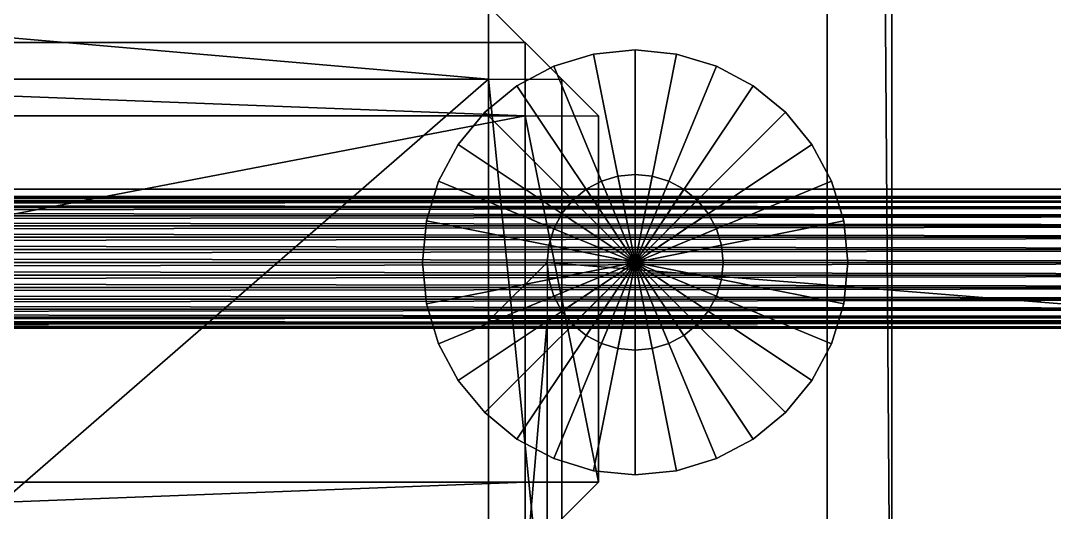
# Model space of a CAD drawing. Header units: millimetres. Extents: x -18 to 4450, y -985 to 970.
# Drawn here: x 3121.2 to 3262.2, y -554.1 to -487 of the extents above; entities that cross this region are included whole.
import ezdxf

# ---------------------------------------------------------------- set-up
doc = ezdxf.new("R2010")
doc.units = ezdxf.units.MM
for name, color, linetype in [('as_fitted_routes__j40_rt_014_rear_body_tail_fuel_sender_loom_rear_body_tail_fuel_sender_loom', 1, 'CONTINUOUS'), ('body__floor_pan', 40, 'CONTINUOUS'), ('body__left_rear_inner_wheel_tub', 40, 'CONTINUOUS'), ('body__rear_load_floor', 40, 'CONTINUOUS'), ('chassis__cab_body_mount_stand_7', 251, 'CONTINUOUS'), ('chassis__left_body_mount_outrigger_5', 251, 'CONTINUOUS'), ('hard_top__white_hardtop_crowned_roof_skin', 7, 'CONTINUOUS'), ('hard_top__white_hardtop_roof', 7, 'CONTINUOUS'), ('interior__rear_floor_mat', 250, 'CONTINUOUS'), ('running_gear__left_rear_shock_piston_rod', 9, 'CONTINUOUS'), ('running_gear__left_rear_upper_shock_mount', 251, 'CONTINUOUS'), ('running_gear__rear_left_shock_body', 9, 'CONTINUOUS')]:
    doc.layers.add(name, color=color, linetype=linetype)

msp = doc.modelspace()

# ---------------------------------------------------------------- linework, layer by layer
at = {"layer": 'as_fitted_routes__j40_rt_014_rear_body_tail_fuel_sender_loom_rear_body_tail_fuel_sender_loom'}
for points in [[(2255.000114, -510.999978, 699.999988), (3414.999962, -510.999978, 699.999988), (3414.999962, -511.17295, 701.755822)], [(2255.000114, -510.999978, 699.999988), (3414.999962, -511.17295, 701.755822), (2255.000114, -511.17295, 701.755822)], [(2255.000114, -511.17295, 698.244214), (3414.999962, -511.17295, 698.244214), (3414.999962, -510.999978, 699.999988)], [(2255.000114, -511.17295, 698.244214), (3414.999962, -510.999978, 699.999988), (2255.000114, -510.999978, 699.999988)], [(2255.000114, -511.17295, 701.755822), (3414.999962, -511.17295, 701.755822), (3414.999962, -511.685073, 703.444123)], [(2255.000114, -511.17295, 701.755822), (3414.999962, -511.685073, 703.444123), (2255.000114, -511.685073, 703.444123)], [(2255.000114, -511.685073, 696.555853), (3414.999962, -511.685073, 696.555853), (3414.999962, -511.17295, 698.244214)], [(2255.000114, -511.685073, 696.555853), (3414.999962, -511.17295, 698.244214), (2255.000114, -511.17295, 698.244214)], [(2255.000114, -511.685073, 703.444123), (3414.999962, -511.685073, 703.444123), (3414.999962, -512.516797, 705.000103)], [(2255.000114, -511.685073, 703.444123), (3414.999962, -512.516797, 705.000103), (2255.000114, -512.516797, 705.000103)], [(2255.000114, -512.516797, 694.999874), (3414.999962, -512.516797, 694.999874), (3414.999962, -511.685073, 696.555853)], [(2255.000114, -512.516797, 694.999874), (3414.999962, -511.685073, 696.555853), (2255.000114, -511.685073, 696.555853)], [(2255.000114, -512.516797, 705.000103), (3414.999962, -512.516797, 705.000103), (3414.999962, -513.636053, 706.363976)], [(2255.000114, -512.516797, 705.000103), (3414.999962, -513.636053, 706.363976), (2255.000114, -513.636053, 706.363976)], [(2255.000114, -513.636053, 693.63606), (3414.999962, -513.636053, 693.63606), (3414.999962, -512.516797, 694.999874)], [(2255.000114, -513.636053, 693.63606), (3414.999962, -512.516797, 694.999874), (2255.000114, -512.516797, 694.999874)], [(2255.000114, -513.636053, 706.363976), (3414.999962, -513.636053, 706.363976), (3414.999962, -514.999866, 707.483232)], [(2255.000114, -513.636053, 706.363976), (3414.999962, -514.999866, 707.483232), (2255.000114, -514.999866, 707.483232)], [(2255.000114, -514.999866, 692.516744), (3414.999962, -514.999866, 692.516744), (3414.999962, -513.636053, 693.63606)], [(2255.000114, -514.999866, 692.516744), (3414.999962, -513.636053, 693.63606), (2255.000114, -513.636053, 693.63606)], [(2255.000114, -514.999866, 707.483232), (3414.999962, -514.999866, 707.483232), (3414.999962, -516.555846, 708.314896)], [(2255.000114, -514.999866, 707.483232), (3414.999962, -516.555846, 708.314896), (2255.000114, -516.555846, 708.314896)], [(2255.000114, -516.555846, 691.685081), (3414.999962, -516.555846, 691.685081), (3414.999962, -514.999866, 692.516744)], [(2255.000114, -516.555846, 691.685081), (3414.999962, -514.999866, 692.516744), (2255.000114, -514.999866, 692.516744)], [(2255.000114, -516.555846, 708.314896), (3414.999962, -516.555846, 708.314896), (3414.999962, -518.244207, 708.827078)], [(2255.000114, -516.555846, 708.314896), (3414.999962, -518.244207, 708.827078), (2255.000114, -518.244207, 708.827078)], [(2255.000114, -518.244207, 691.172957), (3414.999962, -518.244207, 691.172957), (3414.999962, -516.555846, 691.685081)], [(2255.000114, -518.244207, 691.172957), (3414.999962, -516.555846, 691.685081), (2255.000114, -516.555846, 691.685081)], [(2255.000114, -518.244207, 708.827078), (3414.999962, -518.244207, 708.827078), (3414.999962, -519.999981, 708.999991)], [(2255.000114, -518.244207, 708.827078), (3414.999962, -519.999981, 708.999991), (2255.000114, -519.999981, 708.999991)], [(2255.000114, -519.999981, 690.999985), (3414.999962, -519.999981, 690.999985), (3414.999962, -518.244207, 691.172957)], [(2255.000114, -519.999981, 690.999985), (3414.999962, -518.244207, 691.172957), (2255.000114, -518.244207, 691.172957)], [(2255.000114, -519.999981, 708.999991), (3414.999962, -519.999981, 708.999991), (3414.999962, -521.755815, 708.827078)], [(2255.000114, -519.999981, 708.999991), (3414.999962, -521.755815, 708.827078), (2255.000114, -521.755815, 708.827078)], [(2255.000114, -521.755815, 691.172957), (3414.999962, -521.755815, 691.172957), (3414.999962, -519.999981, 690.999985)], [(2255.000114, -521.755815, 691.172957), (3414.999962, -519.999981, 690.999985), (2255.000114, -519.999981, 690.999985)], [(2255.000114, -521.755815, 708.827078), (3414.999962, -521.755815, 708.827078), (3414.999962, -523.444176, 708.314896)], [(2255.000114, -521.755815, 708.827078), (3414.999962, -523.444176, 708.314896), (2255.000114, -523.444176, 708.314896)], [(2255.000114, -523.444176, 691.685081), (3414.999962, -523.444176, 691.685081), (3414.999962, -521.755815, 691.172957)], [(2255.000114, -523.444176, 691.685081), (3414.999962, -521.755815, 691.172957), (2255.000114, -521.755815, 691.172957)], [(2255.000114, -523.444176, 708.314896), (3414.999962, -523.444176, 708.314896), (3414.999962, -525.000155, 707.483232)], [(2255.000114, -523.444176, 708.314896), (3414.999962, -525.000155, 707.483232), (2255.000114, -525.000155, 707.483232)], [(2255.000114, -525.000155, 692.516744), (3414.999962, -525.000155, 692.516744), (3414.999962, -523.444176, 691.685081)], [(2255.000114, -525.000155, 692.516744), (3414.999962, -523.444176, 691.685081), (2255.000114, -523.444176, 691.685081)], [(2255.000114, -525.000155, 707.483232), (3414.999962, -525.000155, 707.483232), (3414.999962, -526.363969, 706.363976)], [(2255.000114, -525.000155, 707.483232), (3414.999962, -526.363969, 706.363976), (2255.000114, -526.363969, 706.363976)], [(2255.000114, -526.363969, 693.63606), (3414.999962, -526.363969, 693.63606), (3414.999962, -525.000155, 692.516744)], [(2255.000114, -526.363969, 693.63606), (3414.999962, -525.000155, 692.516744), (2255.000114, -525.000155, 692.516744)], [(2255.000114, -526.363969, 706.363976), (3414.999962, -526.363969, 706.363976), (3414.999962, -527.483225, 705.000103)], [(2255.000114, -526.363969, 706.363976), (3414.999962, -527.483225, 705.000103), (2255.000114, -527.483225, 705.000103)], [(2255.000114, -527.483225, 694.999874), (3414.999962, -527.483225, 694.999874), (3414.999962, -526.363969, 693.63606)], [(2255.000114, -527.483225, 694.999874), (3414.999962, -526.363969, 693.63606), (2255.000114, -526.363969, 693.63606)], [(2255.000114, -527.483225, 705.000103), (3414.999962, -527.483225, 705.000103), (3414.999962, -528.314888, 703.444123)], [(2255.000114, -527.483225, 705.000103), (3414.999962, -528.314888, 703.444123), (2255.000114, -528.314888, 703.444123)], [(2255.000114, -528.314888, 696.555853), (3414.999962, -528.314888, 696.555853), (3414.999962, -527.483225, 694.999874)], [(2255.000114, -528.314888, 696.555853), (3414.999962, -527.483225, 694.999874), (2255.000114, -527.483225, 694.999874)], [(2255.000114, -528.314888, 703.444123), (3414.999962, -528.314888, 703.444123), (3414.999962, -528.827071, 701.755822)], [(2255.000114, -528.314888, 703.444123), (3414.999962, -528.827071, 701.755822), (2255.000114, -528.827071, 701.755822)], [(2255.000114, -528.827071, 698.244214), (3414.999962, -528.827071, 698.244214), (3414.999962, -528.314888, 696.555853)], [(2255.000114, -528.827071, 698.244214), (3414.999962, -528.314888, 696.555853), (2255.000114, -528.314888, 696.555853)], [(2255.000114, -528.827071, 701.755822), (3414.999962, -528.827071, 701.755822), (3414.999962, -528.999984, 699.999988)], [(2255.000114, -528.827071, 701.755822), (3414.999962, -528.999984, 699.999988), (2255.000114, -528.999984, 699.999988)], [(2255.000114, -528.999984, 699.999988), (3414.999962, -528.999984, 699.999988), (3414.999962, -528.827071, 698.244214)], [(2255.000114, -528.999984, 699.999988), (3414.999962, -528.827071, 698.244214), (2255.000114, -528.827071, 698.244214)]]:
    msp.add_3dface(points, dxfattribs=at)
at = {"layer": 'body__floor_pan'}
for points in [[(901.549995, -653.450012, 670.000017), (3428.450108, -653.450012, 670.000017), (3428.450108, 653.450012, 670.000017)], [(901.549995, -653.450012, 670.000017), (3428.450108, 653.450012, 670.000017), (901.549995, 653.450012, 670.000017)], [(901.549995, -653.450012, 615.00001), (901.549995, 653.450012, 615.00001), (3428.450108, 653.450012, 615.00001)], [(901.549995, -653.450012, 615.00001), (3428.450108, 653.450012, 615.00001), (3428.450108, -653.450012, 615.00001)]]:
    msp.add_3dface(points, dxfattribs=at)
at = {"layer": 'body__left_rear_inner_wheel_tub'}
for points in [[(2690.999985, -609.000027, 1139.999986), (3368.999958, -609.000027, 1139.999986), (3368.999958, -400.999993, 1139.999986)], [(2690.999985, -609.000027, 1139.999986), (3368.999958, -400.999993, 1139.999986), (2690.999985, -400.999993, 1139.999986)], [(2690.999985, -609.000027, 754.999995), (2690.999985, -400.999993, 754.999995), (3368.999958, -400.999993, 754.999995)], [(2690.999985, -609.000027, 754.999995), (3368.999958, -400.999993, 754.999995), (3368.999958, -609.000027, 754.999995)]]:
    msp.add_3dface(points, dxfattribs=at)
at = {"layer": 'body__rear_load_floor'}
for points in [[(2068.82, -606.180012, 731.999993), (3231.179953, -606.180012, 731.999993), (3231.179953, 606.180012, 731.999993)], [(2068.82, -606.180012, 731.999993), (3231.179953, 606.180012, 731.999993), (2068.82, 606.180012, 731.999993)], [(2068.82, -606.180012, 689.999998), (2068.82, 606.180012, 689.999998), (3231.179953, 606.180012, 689.999998)], [(2068.82, -606.180012, 689.999998), (3231.179953, 606.180012, 689.999998), (3231.179953, -606.180012, 689.999998)], [(3240.00001, -606.180012, 698.819995), (3231.179953, -606.180012, 689.999998), (3231.179953, 606.180012, 689.999998)], [(3240.00001, -606.180012, 698.819995), (3231.179953, 606.180012, 689.999998), (3240.00001, 606.180012, 698.819995)], [(3240.00001, -606.180012, 723.179996), (3231.179953, -606.180012, 731.999993), (3231.179953, 606.180012, 731.999993)], [(3240.00001, -606.180012, 723.179996), (3231.179953, 606.180012, 731.999993), (3240.00001, 606.180012, 723.179996)], [(3240.00001, -606.180012, 698.819995), (3240.00001, 606.180012, 698.819995), (3240.00001, 606.180012, 723.179996)], [(3240.00001, -606.180012, 698.819995), (3240.00001, 606.180012, 723.179996), (3240.00001, -606.180012, 723.179996)]]:
    msp.add_3dface(points, dxfattribs=at)
at = {"layer": 'chassis__cab_body_mount_stand_7'}
for points in [[(3069.999933, -485.000014, 509.99999), (3069.999933, -495.000005, 500), (3184.999943, -495.000005, 500)], [(3069.999933, -485.000014, 509.99999), (3184.999943, -495.000005, 500), (3184.999943, -485.000014, 509.99999)], [(3069.999933, -485.000014, 541.999996), (3069.999933, -495.000005, 551.999986), (3184.999943, -495.000005, 551.999986)], [(3069.999933, -485.000014, 541.999996), (3184.999943, -495.000005, 551.999986), (3184.999943, -485.000014, 541.999996)], [(3194.999933, -495.000005, 509.99999), (3184.999943, -485.000014, 509.99999), (3184.999943, -485.000014, 541.999996)], [(3194.999933, -495.000005, 509.99999), (3184.999943, -485.000014, 541.999996), (3194.999933, -495.000005, 541.999996)], [(3194.999933, -495.000005, 509.99999), (3184.999943, -485.000014, 509.99999), (3184.999943, -495.000005, 500)], [(3194.999933, -495.000005, 541.999996), (3184.999943, -485.000014, 541.999996), (3184.999943, -495.000005, 551.999986)], [(3069.999933, -595.000029, 551.999986), (3184.999943, -595.000029, 551.999986), (3184.999943, -495.000005, 551.999986)], [(3069.999933, -595.000029, 551.999986), (3184.999943, -495.000005, 551.999986), (3069.999933, -495.000005, 551.999986)], [(3069.999933, -595.000029, 500), (3069.999933, -495.000005, 500), (3184.999943, -495.000005, 500)], [(3069.999933, -595.000029, 500), (3184.999943, -495.000005, 500), (3184.999943, -595.000029, 500)], [(3194.999933, -595.000029, 509.99999), (3184.999943, -595.000029, 500), (3184.999943, -495.000005, 500)], [(3194.999933, -595.000029, 509.99999), (3184.999943, -495.000005, 500), (3194.999933, -495.000005, 509.99999)], [(3194.999933, -595.000029, 541.999996), (3184.999943, -595.000029, 551.999986), (3184.999943, -495.000005, 551.999986)], [(3194.999933, -595.000029, 541.999996), (3184.999943, -495.000005, 551.999986), (3194.999933, -495.000005, 541.999996)], [(3194.999933, -595.000029, 509.99999), (3194.999933, -495.000005, 509.99999), (3194.999933, -495.000005, 541.999996)], [(3194.999933, -595.000029, 509.99999), (3194.999933, -495.000005, 541.999996), (3194.999933, -595.000029, 541.999996)]]:
    msp.add_3dface(points, dxfattribs=at)
at = {"layer": 'chassis__left_body_mount_outrigger_5'}
for points in [[(2930.000067, -490.00001, 535.000026), (2930.000067, -490.00001, 569.999993), (3190.000057, -490.00001, 569.999993)], [(2930.000067, -490.00001, 535.000026), (3190.000057, -490.00001, 569.999993), (3190.000057, -490.00001, 535.000026)], [(2930.000067, -490.00001, 535.000026), (2930.000067, -500, 524.999976), (3190.000057, -500, 524.999976)], [(2930.000067, -490.00001, 535.000026), (3190.000057, -500, 524.999976), (3190.000057, -490.00001, 535.000026)], [(2930.000067, -490.00001, 569.999993), (2930.000067, -500, 579.999983), (3190.000057, -500, 579.999983)], [(2930.000067, -490.00001, 569.999993), (3190.000057, -500, 579.999983), (3190.000057, -490.00001, 569.999993)], [(3200.000048, -500, 535.000026), (3190.000057, -490.00001, 535.000026), (3190.000057, -490.00001, 569.999993)], [(3200.000048, -500, 535.000026), (3190.000057, -490.00001, 569.999993), (3200.000048, -500, 569.999993)], [(3200.000048, -500, 535.000026), (3190.000057, -490.00001, 535.000026), (3190.000057, -500, 524.999976)], [(3200.000048, -500, 569.999993), (3190.000057, -490.00001, 569.999993), (3190.000057, -500, 579.999983)], [(2930.000067, -550.000012, 579.999983), (3190.000057, -550.000012, 579.999983), (3190.000057, -500, 579.999983)], [(2930.000067, -550.000012, 579.999983), (3190.000057, -500, 579.999983), (2930.000067, -500, 579.999983)], [(2930.000067, -550.000012, 524.999976), (2930.000067, -500, 524.999976), (3190.000057, -500, 524.999976)], [(2930.000067, -550.000012, 524.999976), (3190.000057, -500, 524.999976), (3190.000057, -550.000012, 524.999976)], [(3200.000048, -550.000012, 535.000026), (3190.000057, -550.000012, 524.999976), (3190.000057, -500, 524.999976)], [(3200.000048, -550.000012, 535.000026), (3190.000057, -500, 524.999976), (3200.000048, -500, 535.000026)], [(3200.000048, -550.000012, 569.999993), (3190.000057, -550.000012, 579.999983), (3190.000057, -500, 579.999983)], [(3200.000048, -550.000012, 569.999993), (3190.000057, -500, 579.999983), (3200.000048, -500, 569.999993)], [(3200.000048, -550.000012, 535.000026), (3200.000048, -500, 535.000026), (3200.000048, -500, 569.999993)], [(3200.000048, -550.000012, 535.000026), (3200.000048, -500, 569.999993), (3200.000048, -550.000012, 569.999993)], [(2930.000067, -560.000002, 535.000026), (2930.000067, -550.000012, 524.999976), (3190.000057, -550.000012, 524.999976)], [(2930.000067, -560.000002, 535.000026), (3190.000057, -550.000012, 524.999976), (3190.000057, -560.000002, 535.000026)], [(2930.000067, -560.000002, 569.999993), (2930.000067, -550.000012, 579.999983), (3190.000057, -550.000012, 579.999983)], [(2930.000067, -560.000002, 569.999993), (3190.000057, -550.000012, 579.999983), (3190.000057, -560.000002, 569.999993)], [(3200.000048, -550.000012, 535.000026), (3190.000057, -560.000002, 535.000026), (3190.000057, -560.000002, 569.999993)], [(3200.000048, -550.000012, 535.000026), (3190.000057, -560.000002, 569.999993), (3200.000048, -550.000012, 569.999993)], [(3200.000048, -550.000012, 535.000026), (3190.000057, -560.000002, 535.000026), (3190.000057, -550.000012, 524.999976)], [(3200.000048, -550.000012, 569.999993), (3190.000057, -560.000002, 569.999993), (3190.000057, -550.000012, 579.999983)]]:
    msp.add_3dface(points, dxfattribs=at)
at = {"layer": 'hard_top__white_hardtop_crowned_roof_skin'}
for points in [[(1125, -759.99999, 1886.000037), (3440.000057, -759.99999, 1896.000028), (3440.000057, 0, 1942.000031)], [(1125, -759.99999, 1886.000037), (3440.000057, 0, 1942.000031), (1125, 0, 1932.000041)], [(1125, -759.99999, 1860.000014), (1125, 0, 1906.000018), (3440.000057, 0, 1916.000009)], [(1125, -759.99999, 1860.000014), (3440.000057, 0, 1916.000009), (3440.000057, -759.99999, 1870.000005)]]:
    msp.add_3dface(points, dxfattribs=at)
at = {"layer": 'hard_top__white_hardtop_roof'}
for points in [[(1222.180009, -757.82001, 1896.000028), (3487.81991, -757.82001, 1896.000028), (3487.81991, 757.82001, 1896.000028)], [(1222.180009, -757.82001, 1896.000028), (3487.81991, 757.82001, 1896.000028), (1222.180009, 757.82001, 1896.000028)], [(1222.180009, -757.82001, 1838.000059), (1222.180009, 757.82001, 1838.000059), (3487.81991, 757.82001, 1838.000059)], [(1222.180009, -757.82001, 1838.000059), (3487.81991, 757.82001, 1838.000059), (3487.81991, -757.82001, 1838.000059)]]:
    msp.add_3dface(points, dxfattribs=at)
at = {"layer": 'interior__rear_floor_mat'}
for points in [[(2220.000029, -509.99999, 769.999981), (3269.999981, -509.99999, 769.999981), (3269.999981, 509.99999, 769.999981)], [(2220.000029, -509.99999, 769.999981), (3269.999981, 509.99999, 769.999981), (2220.000029, 509.99999, 769.999981)], [(2220.000029, -509.99999, 748.000026), (2220.000029, 509.99999, 748.000026), (3269.999981, 509.99999, 748.000026)], [(2220.000029, -509.99999, 748.000026), (3269.999981, 509.99999, 748.000026), (3269.999981, -509.99999, 748.000026)], [(2220.000029, -509.99999, 748.000026), (3269.999981, -509.99999, 748.000026), (3269.999981, -509.99999, 769.999981)], [(2220.000029, -509.99999, 748.000026), (3269.999981, -509.99999, 769.999981), (2220.000029, -509.99999, 769.999981)]]:
    msp.add_3dface(points, dxfattribs=at)
at = {"layer": 'running_gear__left_rear_shock_piston_rod'}
for points in [[(3202.658892, -508.230567, 709.999979), (3202.658892, -508.230567, 990.00001), (3200.407743, -508.913457, 990.00001)], [(3202.658892, -508.230567, 709.999979), (3200.407743, -508.913457, 990.00001), (3200.407743, -508.913457, 709.999979)], [(3204.999924, -519.999981, 709.999979), (3200.407743, -508.913457, 709.999979), (3202.658892, -508.230567, 709.999979)], [(3204.999924, -519.999981, 990.00001), (3202.658892, -508.230567, 990.00001), (3200.407743, -508.913457, 990.00001)], [(3204.999924, -508.000016, 709.999979), (3204.999924, -508.000016, 990.00001), (3202.658892, -508.230567, 990.00001)], [(3204.999924, -508.000016, 709.999979), (3202.658892, -508.230567, 990.00001), (3202.658892, -508.230567, 709.999979)], [(3204.999924, -519.999981, 709.999979), (3202.658892, -508.230567, 709.999979), (3204.999924, -508.000016, 709.999979)], [(3204.999924, -519.999981, 990.00001), (3204.999924, -508.000016, 990.00001), (3202.658892, -508.230567, 990.00001)], [(3207.341194, -508.230567, 709.999979), (3207.341194, -508.230567, 990.00001), (3204.999924, -508.000016, 990.00001)], [(3207.341194, -508.230567, 709.999979), (3204.999924, -508.000016, 990.00001), (3204.999924, -508.000016, 709.999979)], [(3204.999924, -519.999981, 709.999979), (3204.999924, -508.000016, 709.999979), (3207.341194, -508.230567, 709.999979)], [(3204.999924, -519.999981, 990.00001), (3207.341194, -508.230567, 990.00001), (3204.999924, -508.000016, 990.00001)], [(3204.999924, -519.999981, 709.999979), (3207.341194, -508.230567, 709.999979), (3209.592104, -508.913457, 709.999979)], [(3204.999924, -519.999981, 990.00001), (3209.592104, -508.913457, 990.00001), (3207.341194, -508.230567, 990.00001)], [(3209.592104, -508.913457, 709.999979), (3209.592104, -508.913457, 990.00001), (3207.341194, -508.230567, 990.00001)], [(3209.592104, -508.913457, 709.999979), (3207.341194, -508.230567, 990.00001), (3207.341194, -508.230567, 709.999979)], [(3198.333263, -510.022342, 709.999979), (3198.333263, -510.022342, 990.00001), (3196.514606, -511.514723, 990.00001)], [(3198.333263, -510.022342, 709.999979), (3196.514606, -511.514723, 990.00001), (3196.514606, -511.514723, 709.999979)], [(3204.999924, -519.999981, 709.999979), (3196.514606, -511.514723, 709.999979), (3198.333263, -510.022342, 709.999979)], [(3204.999924, -519.999981, 990.00001), (3198.333263, -510.022342, 990.00001), (3196.514606, -511.514723, 990.00001)], [(3200.407743, -508.913457, 709.999979), (3200.407743, -508.913457, 990.00001), (3198.333263, -510.022342, 990.00001)], [(3200.407743, -508.913457, 709.999979), (3198.333263, -510.022342, 990.00001), (3198.333263, -510.022342, 709.999979)], [(3204.999924, -519.999981, 709.999979), (3198.333263, -510.022342, 709.999979), (3200.407743, -508.913457, 709.999979)], [(3204.999924, -519.999981, 990.00001), (3200.407743, -508.913457, 990.00001), (3198.333263, -510.022342, 990.00001)], [(3204.999924, -519.999981, 709.999979), (3209.592104, -508.913457, 709.999979), (3211.666822, -510.022342, 709.999979)], [(3204.999924, -519.999981, 990.00001), (3211.666822, -510.022342, 990.00001), (3209.592104, -508.913457, 990.00001)], [(3204.999924, -519.999981, 709.999979), (3211.666822, -510.022342, 709.999979), (3213.485241, -511.514723, 709.999979)], [(3204.999924, -519.999981, 990.00001), (3213.485241, -511.514723, 990.00001), (3211.666822, -510.022342, 990.00001)], [(3211.666822, -510.022342, 709.999979), (3211.666822, -510.022342, 990.00001), (3209.592104, -508.913457, 990.00001)], [(3211.666822, -510.022342, 709.999979), (3209.592104, -508.913457, 990.00001), (3209.592104, -508.913457, 709.999979)], [(3213.485241, -511.514723, 709.999979), (3213.485241, -511.514723, 990.00001), (3211.666822, -510.022342, 990.00001)], [(3213.485241, -511.514723, 709.999979), (3211.666822, -510.022342, 990.00001), (3211.666822, -510.022342, 709.999979)], [(3196.514606, -511.514723, 709.999979), (3196.514606, -511.514723, 990.00001), (3195.022345, -513.333142, 990.00001)], [(3196.514606, -511.514723, 709.999979), (3195.022345, -513.333142, 990.00001), (3195.022345, -513.333142, 709.999979)], [(3204.999924, -519.999981, 709.999979), (3195.022345, -513.333142, 709.999979), (3196.514606, -511.514723, 709.999979)], [(3204.999924, -519.999981, 990.00001), (3196.514606, -511.514723, 990.00001), (3195.022345, -513.333142, 990.00001)], [(3204.999924, -519.999981, 709.999979), (3213.485241, -511.514723, 709.999979), (3214.977741, -513.333142, 709.999979)], [(3204.999924, -519.999981, 990.00001), (3214.977741, -513.333142, 990.00001), (3213.485241, -511.514723, 990.00001)], [(3214.977741, -513.333142, 709.999979), (3214.977741, -513.333142, 990.00001), (3213.485241, -511.514723, 990.00001)], [(3214.977741, -513.333142, 709.999979), (3213.485241, -511.514723, 990.00001), (3213.485241, -511.514723, 709.999979)], [(3195.022345, -513.333142, 709.999979), (3195.022345, -513.333142, 990.00001), (3193.91346, -515.407801, 990.00001)], [(3195.022345, -513.333142, 709.999979), (3193.91346, -515.407801, 990.00001), (3193.91346, -515.407801, 709.999979)], [(3204.999924, -519.999981, 709.999979), (3193.91346, -515.407801, 709.999979), (3195.022345, -513.333142, 709.999979)], [(3204.999924, -519.999981, 990.00001), (3195.022345, -513.333142, 990.00001), (3193.91346, -515.407801, 990.00001)], [(3204.999924, -519.999981, 709.999979), (3214.977741, -513.333142, 709.999979), (3216.086626, -515.407801, 709.999979)], [(3204.999924, -519.999981, 990.00001), (3216.086626, -515.407801, 990.00001), (3214.977741, -513.333142, 990.00001)], [(3216.086626, -515.407801, 709.999979), (3216.086626, -515.407801, 990.00001), (3214.977741, -513.333142, 990.00001)], [(3216.086626, -515.407801, 709.999979), (3214.977741, -513.333142, 990.00001), (3214.977741, -513.333142, 709.999979)], [(3193.91346, -515.407801, 709.999979), (3193.91346, -515.407801, 990.00001), (3193.230629, -517.658889, 990.00001)], [(3193.91346, -515.407801, 709.999979), (3193.230629, -517.658889, 990.00001), (3193.230629, -517.658889, 709.999979)], [(3204.999924, -519.999981, 709.999979), (3193.230629, -517.658889, 709.999979), (3193.91346, -515.407801, 709.999979)], [(3204.999924, -519.999981, 990.00001), (3193.91346, -515.407801, 990.00001), (3193.230629, -517.658889, 990.00001)], [(3204.999924, -519.999981, 709.999979), (3216.086626, -515.407801, 709.999979), (3216.769457, -517.658889, 709.999979)], [(3204.999924, -519.999981, 990.00001), (3216.769457, -517.658889, 990.00001), (3216.086626, -515.407801, 990.00001)], [(3216.769457, -517.658889, 709.999979), (3216.769457, -517.658889, 990.00001), (3216.086626, -515.407801, 990.00001)], [(3216.769457, -517.658889, 709.999979), (3216.086626, -515.407801, 990.00001), (3216.086626, -515.407801, 709.999979)], [(3193.230629, -517.658889, 709.999979), (3193.230629, -517.658889, 990.00001), (3193.000078, -519.999981, 990.00001)], [(3193.230629, -517.658889, 709.999979), (3193.000078, -519.999981, 990.00001), (3193.000078, -519.999981, 709.999979)], [(3204.999924, -519.999981, 709.999979), (3193.000078, -519.999981, 709.999979), (3193.230629, -517.658889, 709.999979)], [(3204.999924, -519.999981, 990.00001), (3193.230629, -517.658889, 990.00001), (3193.000078, -519.999981, 990.00001)], [(3204.999924, -519.999981, 709.999979), (3216.769457, -517.658889, 709.999979), (3217.000008, -519.999981, 709.999979)], [(3204.999924, -519.999981, 990.00001), (3217.000008, -519.999981, 990.00001), (3216.769457, -517.658889, 990.00001)], [(3217.000008, -519.999981, 709.999979), (3217.000008, -519.999981, 990.00001), (3216.769457, -517.658889, 990.00001)], [(3217.000008, -519.999981, 709.999979), (3216.769457, -517.658889, 990.00001), (3216.769457, -517.658889, 709.999979)], [(3193.000078, -519.999981, 709.999979), (3193.000078, -519.999981, 990.00001), (3193.230629, -522.341073, 990.00001)], [(3193.000078, -519.999981, 709.999979), (3193.230629, -522.341073, 990.00001), (3193.230629, -522.341073, 709.999979)], [(3204.999924, -519.999981, 709.999979), (3193.230629, -522.341073, 709.999979), (3193.000078, -519.999981, 709.999979)], [(3204.999924, -519.999981, 990.00001), (3193.000078, -519.999981, 990.00001), (3193.230629, -522.341073, 990.00001)], [(3204.999924, -519.999981, 709.999979), (3193.91346, -524.592221, 709.999979), (3193.230629, -522.341073, 709.999979)], [(3204.999924, -519.999981, 990.00001), (3193.230629, -522.341073, 990.00001), (3193.91346, -524.592221, 990.00001)], [(3204.999924, -519.999981, 709.999979), (3195.022345, -526.66682, 709.999979), (3193.91346, -524.592221, 709.999979)], [(3204.999924, -519.999981, 990.00001), (3193.91346, -524.592221, 990.00001), (3195.022345, -526.66682, 990.00001)], [(3204.999924, -519.999981, 709.999979), (3196.514606, -528.485298, 709.999979), (3195.022345, -526.66682, 709.999979)], [(3204.999924, -519.999981, 990.00001), (3195.022345, -526.66682, 990.00001), (3196.514606, -528.485298, 990.00001)], [(3204.999924, -519.999981, 709.999979), (3198.333263, -529.97762, 709.999979), (3196.514606, -528.485298, 709.999979)], [(3204.999924, -519.999981, 990.00001), (3196.514606, -528.485298, 990.00001), (3198.333263, -529.97762, 990.00001)], [(3204.999924, -519.999981, 709.999979), (3200.407743, -531.086564, 709.999979), (3198.333263, -529.97762, 709.999979)], [(3204.999924, -519.999981, 990.00001), (3198.333263, -529.97762, 990.00001), (3200.407743, -531.086564, 990.00001)], [(3204.999924, -519.999981, 709.999979), (3202.658892, -531.769395, 709.999979), (3200.407743, -531.086564, 709.999979)], [(3204.999924, -519.999981, 990.00001), (3200.407743, -531.086564, 990.00001), (3202.658892, -531.769395, 990.00001)], [(3204.999924, -519.999981, 709.999979), (3204.999924, -532.000005, 709.999979), (3202.658892, -531.769395, 709.999979)], [(3204.999924, -519.999981, 990.00001), (3202.658892, -531.769395, 990.00001), (3204.999924, -532.000005, 990.00001)], [(3204.999924, -519.999981, 709.999979), (3207.341194, -531.769395, 709.999979), (3204.999924, -532.000005, 709.999979)], [(3204.999924, -519.999981, 990.00001), (3204.999924, -532.000005, 990.00001), (3207.341194, -531.769395, 990.00001)], [(3204.999924, -519.999981, 709.999979), (3209.592104, -531.086564, 709.999979), (3207.341194, -531.769395, 709.999979)], [(3204.999924, -519.999981, 990.00001), (3207.341194, -531.769395, 990.00001), (3209.592104, -531.086564, 990.00001)], [(3204.999924, -519.999981, 709.999979), (3211.666822, -529.97762, 709.999979), (3209.592104, -531.086564, 709.999979)], [(3204.999924, -519.999981, 990.00001), (3209.592104, -531.086564, 990.00001), (3211.666822, -529.97762, 990.00001)], [(3204.999924, -519.999981, 709.999979), (3213.485241, -528.485298, 709.999979), (3211.666822, -529.97762, 709.999979)], [(3204.999924, -519.999981, 990.00001), (3211.666822, -529.97762, 990.00001), (3213.485241, -528.485298, 990.00001)], [(3204.999924, -519.999981, 709.999979), (3214.977741, -526.66682, 709.999979), (3213.485241, -528.485298, 709.999979)], [(3204.999924, -519.999981, 990.00001), (3213.485241, -528.485298, 990.00001), (3214.977741, -526.66682, 990.00001)], [(3204.999924, -519.999981, 709.999979), (3216.086626, -524.592221, 709.999979), (3214.977741, -526.66682, 709.999979)], [(3204.999924, -519.999981, 990.00001), (3214.977741, -526.66682, 990.00001), (3216.086626, -524.592221, 990.00001)], [(3204.999924, -519.999981, 709.999979), (3216.769457, -522.341073, 709.999979), (3216.086626, -524.592221, 709.999979)], [(3204.999924, -519.999981, 990.00001), (3216.086626, -524.592221, 990.00001), (3216.769457, -522.341073, 990.00001)], [(3204.999924, -519.999981, 709.999979), (3217.000008, -519.999981, 709.999979), (3216.769457, -522.341073, 709.999979)], [(3204.999924, -519.999981, 990.00001), (3216.769457, -522.341073, 990.00001), (3217.000008, -519.999981, 990.00001)], [(3216.769457, -522.341073, 709.999979), (3216.769457, -522.341073, 990.00001), (3217.000008, -519.999981, 990.00001)], [(3216.769457, -522.341073, 709.999979), (3217.000008, -519.999981, 990.00001), (3217.000008, -519.999981, 709.999979)], [(3193.230629, -522.341073, 709.999979), (3193.230629, -522.341073, 990.00001), (3193.91346, -524.592221, 990.00001)], [(3193.230629, -522.341073, 709.999979), (3193.91346, -524.592221, 990.00001), (3193.91346, -524.592221, 709.999979)], [(3216.086626, -524.592221, 709.999979), (3216.086626, -524.592221, 990.00001), (3216.769457, -522.341073, 990.00001)], [(3216.086626, -524.592221, 709.999979), (3216.769457, -522.341073, 990.00001), (3216.769457, -522.341073, 709.999979)], [(3193.91346, -524.592221, 709.999979), (3193.91346, -524.592221, 990.00001), (3195.022345, -526.66682, 990.00001)], [(3193.91346, -524.592221, 709.999979), (3195.022345, -526.66682, 990.00001), (3195.022345, -526.66682, 709.999979)], [(3214.977741, -526.66682, 709.999979), (3214.977741, -526.66682, 990.00001), (3216.086626, -524.592221, 990.00001)], [(3214.977741, -526.66682, 709.999979), (3216.086626, -524.592221, 990.00001), (3216.086626, -524.592221, 709.999979)], [(3195.022345, -526.66682, 709.999979), (3195.022345, -526.66682, 990.00001), (3196.514606, -528.485298, 990.00001)], [(3195.022345, -526.66682, 709.999979), (3196.514606, -528.485298, 990.00001), (3196.514606, -528.485298, 709.999979)], [(3213.485241, -528.485298, 709.999979), (3213.485241, -528.485298, 990.00001), (3214.977741, -526.66682, 990.00001)], [(3213.485241, -528.485298, 709.999979), (3214.977741, -526.66682, 990.00001), (3214.977741, -526.66682, 709.999979)], [(3196.514606, -528.485298, 709.999979), (3196.514606, -528.485298, 990.00001), (3198.333263, -529.97762, 990.00001)], [(3196.514606, -528.485298, 709.999979), (3198.333263, -529.97762, 990.00001), (3198.333263, -529.97762, 709.999979)], [(3211.666822, -529.97762, 709.999979), (3211.666822, -529.97762, 990.00001), (3213.485241, -528.485298, 990.00001)], [(3211.666822, -529.97762, 709.999979), (3213.485241, -528.485298, 990.00001), (3213.485241, -528.485298, 709.999979)], [(3198.333263, -529.97762, 709.999979), (3198.333263, -529.97762, 990.00001), (3200.407743, -531.086564, 990.00001)], [(3198.333263, -529.97762, 709.999979), (3200.407743, -531.086564, 990.00001), (3200.407743, -531.086564, 709.999979)], [(3209.592104, -531.086564, 709.999979), (3209.592104, -531.086564, 990.00001), (3211.666822, -529.97762, 990.00001)], [(3209.592104, -531.086564, 709.999979), (3211.666822, -529.97762, 990.00001), (3211.666822, -529.97762, 709.999979)], [(3200.407743, -531.086564, 709.999979), (3200.407743, -531.086564, 990.00001), (3202.658892, -531.769395, 990.00001)], [(3200.407743, -531.086564, 709.999979), (3202.658892, -531.769395, 990.00001), (3202.658892, -531.769395, 709.999979)], [(3207.341194, -531.769395, 709.999979), (3207.341194, -531.769395, 990.00001), (3209.592104, -531.086564, 990.00001)], [(3207.341194, -531.769395, 709.999979), (3209.592104, -531.086564, 990.00001), (3209.592104, -531.086564, 709.999979)], [(3202.658892, -531.769395, 709.999979), (3202.658892, -531.769395, 990.00001), (3204.999924, -532.000005, 990.00001)], [(3202.658892, -531.769395, 709.999979), (3204.999924, -532.000005, 990.00001), (3204.999924, -532.000005, 709.999979)], [(3204.999924, -532.000005, 709.999979), (3204.999924, -532.000005, 990.00001), (3207.341194, -531.769395, 990.00001)], [(3204.999924, -532.000005, 709.999979), (3207.341194, -531.769395, 990.00001), (3207.341194, -531.769395, 709.999979)]]:
    msp.add_3dface(points, dxfattribs=at)
at = {"layer": 'running_gear__left_rear_upper_shock_mount'}
for points in [[(3184.999943, -527.999997, 883.000016), (3193.000078, -519.999981, 883.000016), (3193.000078, -519.999981, 1001.999974)], [(3184.999943, -527.999997, 883.000016), (3193.000078, -519.999981, 1001.999974), (3184.999943, -527.999997, 1001.999974)], [(3184.999943, -527.999997, 883.000016), (3193.000078, -519.999981, 883.000016), (3193.000078, -527.999997, 875)], [(3184.999943, -527.999997, 1001.999974), (3193.000078, -519.999981, 1001.999974), (3193.000078, -527.999997, 1009.99999)], [(3193.000078, -519.999981, 883.000016), (3193.000078, -519.999981, 1001.999974), (3292.000055, -519.999981, 1001.999974)], [(3193.000078, -519.999981, 883.000016), (3292.000055, -519.999981, 1001.999974), (3292.000055, -519.999981, 883.000016)], [(3193.000078, -519.999981, 883.000016), (3193.000078, -527.999997, 875), (3292.000055, -527.999997, 875)], [(3193.000078, -519.999981, 883.000016), (3292.000055, -527.999997, 875), (3292.000055, -519.999981, 883.000016)], [(3193.000078, -519.999981, 1001.999974), (3193.000078, -527.999997, 1009.99999), (3292.000055, -527.999997, 1009.99999)], [(3193.000078, -519.999981, 1001.999974), (3292.000055, -527.999997, 1009.99999), (3292.000055, -519.999981, 1001.999974)], [(3184.999943, -621.999979, 883.000016), (3184.999943, -621.999979, 1001.999974), (3184.999943, -527.999997, 1001.999974)], [(3184.999943, -621.999979, 883.000016), (3184.999943, -527.999997, 1001.999974), (3184.999943, -527.999997, 883.000016)], [(3184.999943, -621.999979, 883.000016), (3193.000078, -621.999979, 875), (3193.000078, -527.999997, 875)], [(3184.999943, -621.999979, 883.000016), (3193.000078, -527.999997, 875), (3184.999943, -527.999997, 883.000016)], [(3184.999943, -621.999979, 1001.999974), (3193.000078, -621.999979, 1009.99999), (3193.000078, -527.999997, 1009.99999)], [(3184.999943, -621.999979, 1001.999974), (3193.000078, -527.999997, 1009.99999), (3184.999943, -527.999997, 1001.999974)], [(3193.000078, -621.999979, 1009.99999), (3292.000055, -621.999979, 1009.99999), (3292.000055, -527.999997, 1009.99999)], [(3193.000078, -621.999979, 1009.99999), (3292.000055, -527.999997, 1009.99999), (3193.000078, -527.999997, 1009.99999)], [(3193.000078, -621.999979, 875), (3193.000078, -527.999997, 875), (3292.000055, -527.999997, 875)], [(3193.000078, -621.999979, 875), (3292.000055, -527.999997, 875), (3292.000055, -621.999979, 875)]]:
    msp.add_3dface(points, dxfattribs=at)
at = {"layer": 'running_gear__rear_left_shock_body'}
for points in [[(3199.342489, -491.55724, 389.999986), (3199.342489, -491.55724, 850.000024), (3193.902254, -493.207484, 850.000024)], [(3199.342489, -491.55724, 389.999986), (3193.902254, -493.207484, 850.000024), (3193.902254, -493.207484, 389.999986)], [(3204.999924, -519.999981, 389.999986), (3193.902254, -493.207484, 389.999986), (3199.342489, -491.55724, 389.999986)], [(3204.999924, -519.999981, 850.000024), (3199.342489, -491.55724, 850.000024), (3193.902254, -493.207484, 850.000024)], [(3204.999924, -490.999997, 389.999986), (3204.999924, -490.999997, 850.000024), (3199.342489, -491.55724, 850.000024)], [(3204.999924, -490.999997, 389.999986), (3199.342489, -491.55724, 850.000024), (3199.342489, -491.55724, 389.999986)], [(3204.999924, -519.999981, 389.999986), (3199.342489, -491.55724, 389.999986), (3204.999924, -490.999997, 389.999986)], [(3204.999924, -519.999981, 850.000024), (3204.999924, -490.999997, 850.000024), (3199.342489, -491.55724, 850.000024)], [(3210.657597, -491.55724, 389.999986), (3210.657597, -491.55724, 850.000024), (3204.999924, -490.999997, 850.000024)], [(3210.657597, -491.55724, 389.999986), (3204.999924, -490.999997, 850.000024), (3204.999924, -490.999997, 389.999986)], [(3204.999924, -519.999981, 389.999986), (3204.999924, -490.999997, 389.999986), (3210.657597, -491.55724, 389.999986)], [(3204.999924, -519.999981, 850.000024), (3210.657597, -491.55724, 850.000024), (3204.999924, -490.999997, 850.000024)], [(3204.999924, -519.999981, 389.999986), (3210.657597, -491.55724, 389.999986), (3216.097832, -493.207484, 389.999986)], [(3204.999924, -519.999981, 850.000024), (3216.097832, -493.207484, 850.000024), (3210.657597, -491.55724, 850.000024)], [(3216.097832, -493.207484, 389.999986), (3216.097832, -493.207484, 850.000024), (3210.657597, -491.55724, 850.000024)], [(3216.097832, -493.207484, 389.999986), (3210.657597, -491.55724, 850.000024), (3210.657597, -491.55724, 389.999986)], [(3193.902254, -493.207484, 389.999986), (3193.902254, -493.207484, 850.000024), (3188.88855, -495.887369, 850.000024)], [(3193.902254, -493.207484, 389.999986), (3188.88855, -495.887369, 850.000024), (3188.88855, -495.887369, 389.999986)], [(3204.999924, -519.999981, 389.999986), (3188.88855, -495.887369, 389.999986), (3193.902254, -493.207484, 389.999986)], [(3204.999924, -519.999981, 850.000024), (3193.902254, -493.207484, 850.000024), (3188.88855, -495.887369, 850.000024)], [(3204.999924, -519.999981, 389.999986), (3216.097832, -493.207484, 389.999986), (3221.111536, -495.887369, 389.999986)], [(3204.999924, -519.999981, 850.000024), (3221.111536, -495.887369, 850.000024), (3216.097832, -493.207484, 850.000024)], [(3221.111536, -495.887369, 389.999986), (3221.111536, -495.887369, 850.000024), (3216.097832, -493.207484, 850.000024)], [(3221.111536, -495.887369, 389.999986), (3216.097832, -493.207484, 850.000024), (3216.097832, -493.207484, 389.999986)], [(3188.88855, -495.887369, 389.999986), (3188.88855, -495.887369, 850.000024), (3184.494019, -499.493897, 850.000024)], [(3188.88855, -495.887369, 389.999986), (3184.494019, -499.493897, 850.000024), (3184.494019, -499.493897, 389.999986)], [(3204.999924, -519.999981, 389.999986), (3184.494019, -499.493897, 389.999986), (3188.88855, -495.887369, 389.999986)], [(3204.999924, -519.999981, 850.000024), (3188.88855, -495.887369, 850.000024), (3184.494019, -499.493897, 850.000024)], [(3204.999924, -519.999981, 389.999986), (3221.111536, -495.887369, 389.999986), (3225.506067, -499.493897, 389.999986)], [(3204.999924, -519.999981, 850.000024), (3225.506067, -499.493897, 850.000024), (3221.111536, -495.887369, 850.000024)], [(3225.506067, -499.493897, 389.999986), (3225.506067, -499.493897, 850.000024), (3221.111536, -495.887369, 850.000024)], [(3225.506067, -499.493897, 389.999986), (3221.111536, -495.887369, 850.000024), (3221.111536, -495.887369, 389.999986)], [(3184.494019, -499.493897, 389.999986), (3184.494019, -499.493897, 850.000024), (3180.887461, -503.888488, 850.000024)], [(3184.494019, -499.493897, 389.999986), (3180.887461, -503.888488, 850.000024), (3180.887461, -503.888488, 389.999986)], [(3204.999924, -519.999981, 389.999986), (3180.887461, -503.888488, 389.999986), (3184.494019, -499.493897, 389.999986)], [(3204.999924, -519.999981, 850.000024), (3184.494019, -499.493897, 850.000024), (3180.887461, -503.888488, 850.000024)], [(3204.999924, -519.999981, 389.999986), (3225.506067, -499.493897, 389.999986), (3229.112625, -503.888488, 389.999986)], [(3204.999924, -519.999981, 850.000024), (3229.112625, -503.888488, 850.000024), (3225.506067, -499.493897, 850.000024)], [(3229.112625, -503.888488, 389.999986), (3229.112625, -503.888488, 850.000024), (3225.506067, -499.493897, 850.000024)], [(3229.112625, -503.888488, 389.999986), (3225.506067, -499.493897, 850.000024), (3225.506067, -499.493897, 389.999986)], [(3180.887461, -503.888488, 389.999986), (3180.887461, -503.888488, 850.000024), (3178.207397, -508.902192, 850.000024)], [(3180.887461, -503.888488, 389.999986), (3178.207397, -508.902192, 850.000024), (3178.207397, -508.902192, 389.999986)], [(3204.999924, -519.999981, 389.999986), (3178.207397, -508.902192, 389.999986), (3180.887461, -503.888488, 389.999986)], [(3204.999924, -519.999981, 850.000024), (3180.887461, -503.888488, 850.000024), (3178.207397, -508.902192, 850.000024)], [(3204.999924, -519.999981, 389.999986), (3229.112625, -503.888488, 389.999986), (3231.79245, -508.902192, 389.999986)], [(3204.999924, -519.999981, 850.000024), (3231.79245, -508.902192, 850.000024), (3229.112625, -503.888488, 850.000024)], [(3231.79245, -508.902192, 389.999986), (3231.79245, -508.902192, 850.000024), (3229.112625, -503.888488, 850.000024)], [(3231.79245, -508.902192, 389.999986), (3229.112625, -503.888488, 850.000024), (3229.112625, -503.888488, 389.999986)], [(3178.207397, -508.902192, 389.999986), (3178.207397, -508.902192, 850.000024), (3176.557302, -514.342368, 850.000024)], [(3178.207397, -508.902192, 389.999986), (3176.557302, -514.342368, 850.000024), (3176.557302, -514.342368, 389.999986)], [(3204.999924, -519.999981, 389.999986), (3176.557302, -514.342368, 389.999986), (3178.207397, -508.902192, 389.999986)], [(3204.999924, -519.999981, 850.000024), (3178.207397, -508.902192, 850.000024), (3176.557302, -514.342368, 850.000024)], [(3204.999924, -519.999981, 389.999986), (3231.79245, -508.902192, 389.999986), (3233.442783, -514.342368, 389.999986)], [(3204.999924, -519.999981, 850.000024), (3233.442783, -514.342368, 850.000024), (3231.79245, -508.902192, 850.000024)], [(3233.442783, -514.342368, 389.999986), (3233.442783, -514.342368, 850.000024), (3231.79245, -508.902192, 850.000024)], [(3233.442783, -514.342368, 389.999986), (3231.79245, -508.902192, 850.000024), (3231.79245, -508.902192, 389.999986)], [(3176.557302, -514.342368, 389.999986), (3176.557302, -514.342368, 850.000024), (3176.000118, -519.999981, 850.000024)], [(3176.557302, -514.342368, 389.999986), (3176.000118, -519.999981, 850.000024), (3176.000118, -519.999981, 389.999986)], [(3204.999924, -519.999981, 389.999986), (3176.000118, -519.999981, 389.999986), (3176.557302, -514.342368, 389.999986)], [(3204.999924, -519.999981, 850.000024), (3176.557302, -514.342368, 850.000024), (3176.000118, -519.999981, 850.000024)], [(3204.999924, -519.999981, 389.999986), (3233.442783, -514.342368, 389.999986), (3233.999968, -519.999981, 389.999986)], [(3204.999924, -519.999981, 850.000024), (3233.999968, -519.999981, 850.000024), (3233.442783, -514.342368, 850.000024)], [(3233.999968, -519.999981, 389.999986), (3233.999968, -519.999981, 850.000024), (3233.442783, -514.342368, 850.000024)], [(3233.999968, -519.999981, 389.999986), (3233.442783, -514.342368, 850.000024), (3233.442783, -514.342368, 389.999986)], [(3176.000118, -519.999981, 389.999986), (3176.000118, -519.999981, 850.000024), (3176.557302, -525.657594, 850.000024)], [(3176.000118, -519.999981, 389.999986), (3176.557302, -525.657594, 850.000024), (3176.557302, -525.657594, 389.999986)], [(3204.999924, -519.999981, 389.999986), (3176.557302, -525.657594, 389.999986), (3176.000118, -519.999981, 389.999986)], [(3204.999924, -519.999981, 850.000024), (3176.000118, -519.999981, 850.000024), (3176.557302, -525.657594, 850.000024)], [(3204.999924, -519.999981, 389.999986), (3178.207397, -531.097829, 389.999986), (3176.557302, -525.657594, 389.999986)], [(3204.999924, -519.999981, 850.000024), (3176.557302, -525.657594, 850.000024), (3178.207397, -531.097829, 850.000024)], [(3204.999924, -519.999981, 389.999986), (3180.887461, -536.111534, 389.999986), (3178.207397, -531.097829, 389.999986)], [(3204.999924, -519.999981, 850.000024), (3178.207397, -531.097829, 850.000024), (3180.887461, -536.111534, 850.000024)], [(3204.999924, -519.999981, 389.999986), (3184.494019, -540.506124, 389.999986), (3180.887461, -536.111534, 389.999986)], [(3204.999924, -519.999981, 850.000024), (3180.887461, -536.111534, 850.000024), (3184.494019, -540.506124, 850.000024)], [(3204.999924, -519.999981, 389.999986), (3188.88855, -544.112623, 389.999986), (3184.494019, -540.506124, 389.999986)], [(3204.999924, -519.999981, 850.000024), (3184.494019, -540.506124, 850.000024), (3188.88855, -544.112623, 850.000024)], [(3204.999924, -519.999981, 389.999986), (3193.902254, -546.792507, 389.999986), (3188.88855, -544.112623, 389.999986)], [(3204.999924, -519.999981, 850.000024), (3188.88855, -544.112623, 850.000024), (3193.902254, -546.792507, 850.000024)], [(3204.999924, -519.999981, 389.999986), (3199.342489, -548.442781, 389.999986), (3193.902254, -546.792507, 389.999986)], [(3204.999924, -519.999981, 850.000024), (3193.902254, -546.792507, 850.000024), (3199.342489, -548.442781, 850.000024)], [(3204.999924, -519.999981, 389.999986), (3204.999924, -549.000025, 389.999986), (3199.342489, -548.442781, 389.999986)], [(3204.999924, -519.999981, 850.000024), (3199.342489, -548.442781, 850.000024), (3204.999924, -549.000025, 850.000024)], [(3204.999924, -519.999981, 389.999986), (3210.657597, -548.442781, 389.999986), (3204.999924, -549.000025, 389.999986)], [(3204.999924, -519.999981, 850.000024), (3204.999924, -549.000025, 850.000024), (3210.657597, -548.442781, 850.000024)], [(3204.999924, -519.999981, 389.999986), (3216.097832, -546.792507, 389.999986), (3210.657597, -548.442781, 389.999986)], [(3204.999924, -519.999981, 850.000024), (3210.657597, -548.442781, 850.000024), (3216.097832, -546.792507, 850.000024)], [(3204.999924, -519.999981, 389.999986), (3221.111536, -544.112623, 389.999986), (3216.097832, -546.792507, 389.999986)], [(3204.999924, -519.999981, 850.000024), (3216.097832, -546.792507, 850.000024), (3221.111536, -544.112623, 850.000024)], [(3204.999924, -519.999981, 389.999986), (3225.506067, -540.506124, 389.999986), (3221.111536, -544.112623, 389.999986)], [(3204.999924, -519.999981, 850.000024), (3221.111536, -544.112623, 850.000024), (3225.506067, -540.506124, 850.000024)], [(3204.999924, -519.999981, 389.999986), (3229.112625, -536.111534, 389.999986), (3225.506067, -540.506124, 389.999986)], [(3204.999924, -519.999981, 850.000024), (3225.506067, -540.506124, 850.000024), (3229.112625, -536.111534, 850.000024)], [(3204.999924, -519.999981, 389.999986), (3231.79245, -531.097829, 389.999986), (3229.112625, -536.111534, 389.999986)], [(3204.999924, -519.999981, 850.000024), (3229.112625, -536.111534, 850.000024), (3231.79245, -531.097829, 850.000024)], [(3204.999924, -519.999981, 389.999986), (3233.442783, -525.657594, 389.999986), (3231.79245, -531.097829, 389.999986)], [(3204.999924, -519.999981, 850.000024), (3231.79245, -531.097829, 850.000024), (3233.442783, -525.657594, 850.000024)], [(3204.999924, -519.999981, 389.999986), (3233.999968, -519.999981, 389.999986), (3233.442783, -525.657594, 389.999986)], [(3204.999924, -519.999981, 850.000024), (3233.442783, -525.657594, 850.000024), (3233.999968, -519.999981, 850.000024)], [(3233.442783, -525.657594, 389.999986), (3233.442783, -525.657594, 850.000024), (3233.999968, -519.999981, 850.000024)], [(3233.442783, -525.657594, 389.999986), (3233.999968, -519.999981, 850.000024), (3233.999968, -519.999981, 389.999986)], [(3176.557302, -525.657594, 389.999986), (3176.557302, -525.657594, 850.000024), (3178.207397, -531.097829, 850.000024)], [(3176.557302, -525.657594, 389.999986), (3178.207397, -531.097829, 850.000024), (3178.207397, -531.097829, 389.999986)], [(3231.79245, -531.097829, 389.999986), (3231.79245, -531.097829, 850.000024), (3233.442783, -525.657594, 850.000024)], [(3231.79245, -531.097829, 389.999986), (3233.442783, -525.657594, 850.000024), (3233.442783, -525.657594, 389.999986)], [(3178.207397, -531.097829, 389.999986), (3178.207397, -531.097829, 850.000024), (3180.887461, -536.111534, 850.000024)], [(3178.207397, -531.097829, 389.999986), (3180.887461, -536.111534, 850.000024), (3180.887461, -536.111534, 389.999986)], [(3229.112625, -536.111534, 389.999986), (3229.112625, -536.111534, 850.000024), (3231.79245, -531.097829, 850.000024)], [(3229.112625, -536.111534, 389.999986), (3231.79245, -531.097829, 850.000024), (3231.79245, -531.097829, 389.999986)], [(3180.887461, -536.111534, 389.999986), (3180.887461, -536.111534, 850.000024), (3184.494019, -540.506124, 850.000024)], [(3180.887461, -536.111534, 389.999986), (3184.494019, -540.506124, 850.000024), (3184.494019, -540.506124, 389.999986)], [(3225.506067, -540.506124, 389.999986), (3225.506067, -540.506124, 850.000024), (3229.112625, -536.111534, 850.000024)], [(3225.506067, -540.506124, 389.999986), (3229.112625, -536.111534, 850.000024), (3229.112625, -536.111534, 389.999986)], [(3184.494019, -540.506124, 389.999986), (3184.494019, -540.506124, 850.000024), (3188.88855, -544.112623, 850.000024)], [(3184.494019, -540.506124, 389.999986), (3188.88855, -544.112623, 850.000024), (3188.88855, -544.112623, 389.999986)], [(3221.111536, -544.112623, 389.999986), (3221.111536, -544.112623, 850.000024), (3225.506067, -540.506124, 850.000024)], [(3221.111536, -544.112623, 389.999986), (3225.506067, -540.506124, 850.000024), (3225.506067, -540.506124, 389.999986)], [(3188.88855, -544.112623, 389.999986), (3188.88855, -544.112623, 850.000024), (3193.902254, -546.792507, 850.000024)], [(3188.88855, -544.112623, 389.999986), (3193.902254, -546.792507, 850.000024), (3193.902254, -546.792507, 389.999986)], [(3216.097832, -546.792507, 389.999986), (3216.097832, -546.792507, 850.000024), (3221.111536, -544.112623, 850.000024)], [(3216.097832, -546.792507, 389.999986), (3221.111536, -544.112623, 850.000024), (3221.111536, -544.112623, 389.999986)], [(3193.902254, -546.792507, 389.999986), (3193.902254, -546.792507, 850.000024), (3199.342489, -548.442781, 850.000024)], [(3193.902254, -546.792507, 389.999986), (3199.342489, -548.442781, 850.000024), (3199.342489, -548.442781, 389.999986)], [(3210.657597, -548.442781, 389.999986), (3210.657597, -548.442781, 850.000024), (3216.097832, -546.792507, 850.000024)], [(3210.657597, -548.442781, 389.999986), (3216.097832, -546.792507, 850.000024), (3216.097832, -546.792507, 389.999986)], [(3199.342489, -548.442781, 389.999986), (3199.342489, -548.442781, 850.000024), (3204.999924, -549.000025, 850.000024)], [(3199.342489, -548.442781, 389.999986), (3204.999924, -549.000025, 850.000024), (3204.999924, -549.000025, 389.999986)], [(3204.999924, -549.000025, 389.999986), (3204.999924, -549.000025, 850.000024), (3210.657597, -548.442781, 850.000024)], [(3204.999924, -549.000025, 389.999986), (3210.657597, -548.442781, 850.000024), (3210.657597, -548.442781, 389.999986)]]:
    msp.add_3dface(points, dxfattribs=at)

doc.saveas('drawing.dxf')
